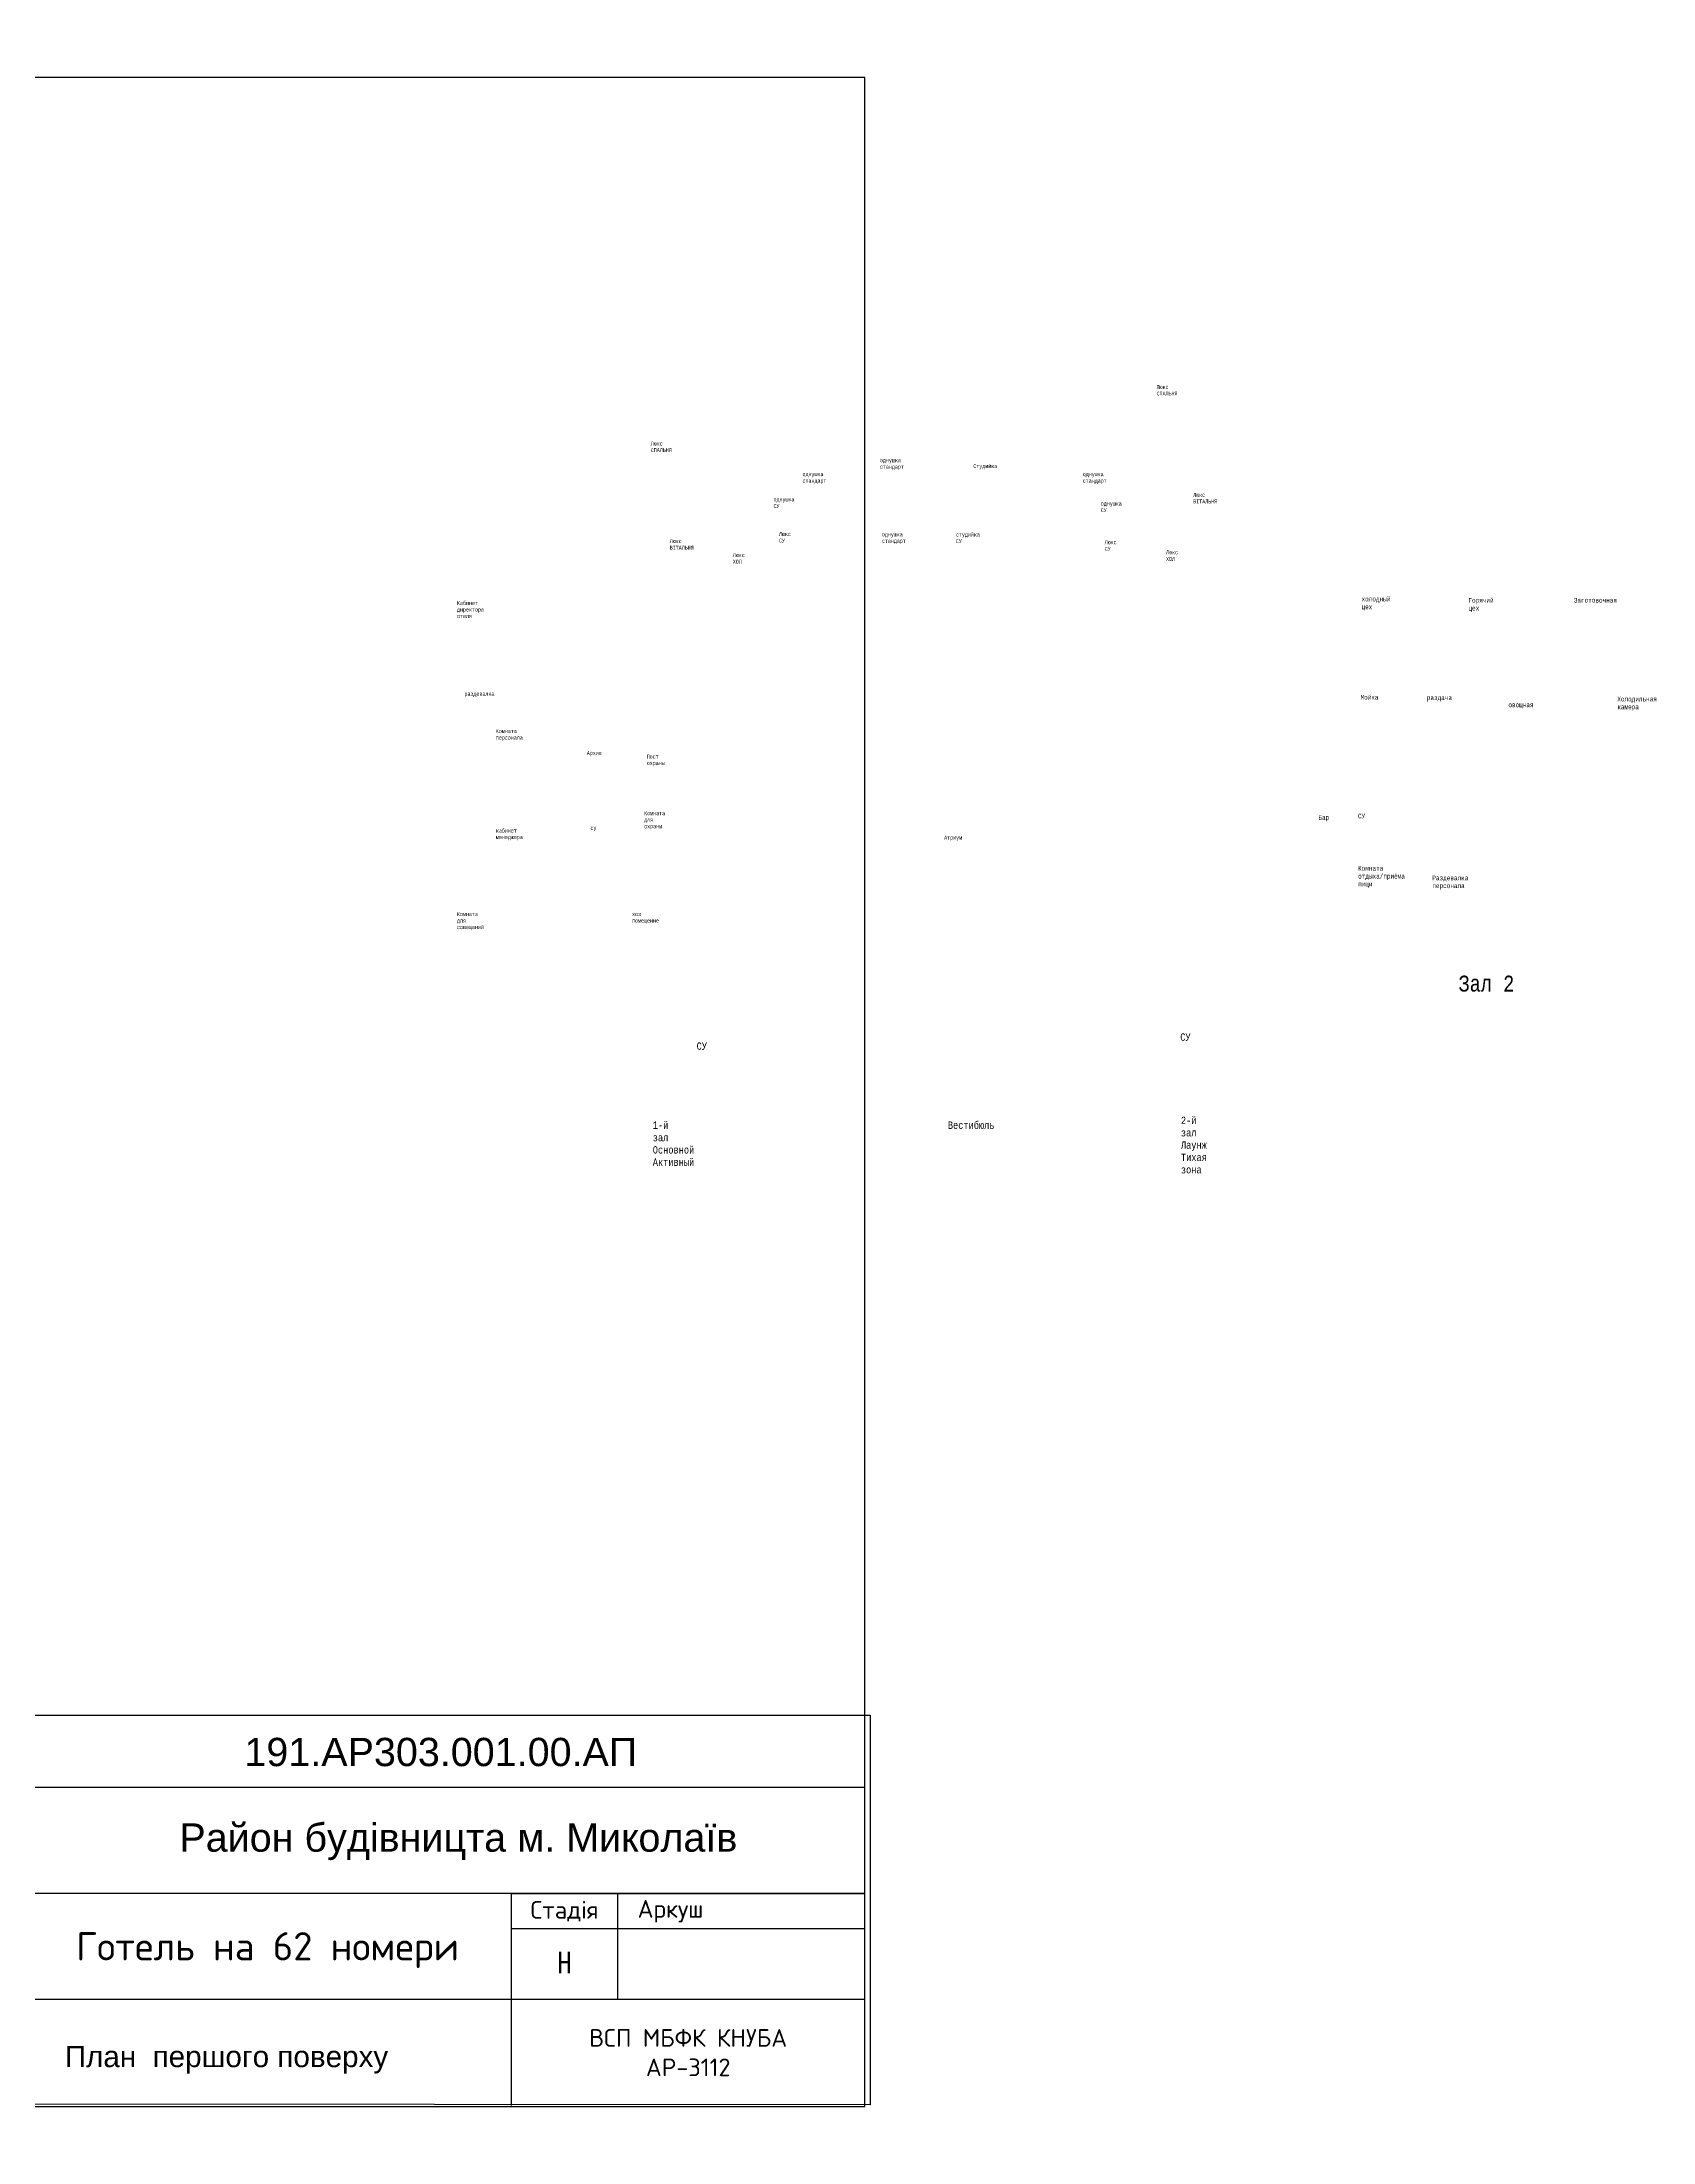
# Model space of a CAD drawing. Header units: millimetres. Extents: x -689206 to 4969298, y -1019800 to 703299.
# Drawn here: x 1136715 to 1205035, y -404041 to -315010 of the extents above; entities that cross this region are included whole.
import ezdxf

# ---------------------------------------------------------------- set-up
doc = ezdxf.new("R2010")
doc.units = ezdxf.units.MM
doc.layers.add('внешняярамка', color=7, linetype='Continuous', lineweight=5, plot=False)
doc.layers.add('Штамп', color=7, linetype='Continuous', lineweight=5)
doc.styles.get("Standard").update_dxf_attribs({"font": 'arial.ttf'})
doc.styles.add('Аннотативный', font='isocteur.ttf', dxfattribs={"width": 0.7, "height": 250})

msp = doc.modelspace()

# ---------------------------------------------------------------- linework, layer by layer
at = {"layer": 'внешняярамка', "lineweight": 5, "ltscale": 50, "const_width": 3}
msp.add_lwpolyline([(1047211.4, -404040), (1173110, -404040), (1173110, -315011.7), (1047211.4, -315011.7), (1047211.4, -404040)], dxfattribs=at)
at = {"layer": 'Штамп', "lineweight": 30}
for points in [[(1053206.6, -402541.2), (1171611.3, -402541.2), (1171611.3, -316510.4), (1053206.6, -316510.4)], [(1171838.6, -402465.5), (1116393.1, -402424.9), (1116393.1, -385941.1), (1171838.6, -385941.1)]]:
    msp.add_lwpolyline(points, close=True, dxfattribs=at)
for points in [[(1171611.3, -389013.9), (1135646.6, -389013.9)], [(1171611.3, -393509.5), (1135646.6, -393509.5)], [(1156626, -402500.6), (1156626, -393509.5)], [(1156626, -393509.5), (1171611.3, -393509.5)], [(1161121.6, -393509.5), (1161121.6, -398005.1)], [(1171611.3, -395008), (1156626, -395008)], [(1171611.3, -398005.1), (1135646.6, -398005.1)]]:
    msp.add_lwpolyline(points, dxfattribs=at)

# ---------------------------------------------------------------- texts
at = {"attachment_point": 1, "style": 'Аннотативный'}
for s, insert, char_height, width in [('Люкс\\PСПАЛЬНЯ', (1183981.3, -329554.5), 165.8, 766.271), ('Люкс\\PСПАЛЬНЯ', (1162531.8, -331952.4), 165.8, 766.271), ('однушка \\Pстандарт', (1172250.6, -332660.4), 165.8, 766.271), ('Студийка', (1176211.8, -332908.1), 165.8, 766.271), ('однушка \\Pстандарт', (1168966.3, -333250.6), 165.8, 766.271), ('однушка \\Pстандарт', (1180852.7, -333250.6), 165.8, 766.271), ('однушка\\PСУ', (1167737.6, -334323.3), 165.8, 766.271), ('однушка\\PСУ', (1181617.1, -334497.8), 165.8, 766.271), ('Люкс\\PВІТАЛЬНЯ', (1185534.9, -334127.7), 165.8, 766.271), ('Люкс\\PВІТАЛЬНЯ', (1163336.9, -336089.6), 165.8, 766.271), ('Люкс\\PСУ', (1167968.5, -335787.3), 165.8, 766.271), ('однушка \\Pстандарт', (1172333.2, -335803.3), 165.8, 766.271), ('студийка\\PСУ', (1175472.7, -335810.8), 165.8, 766.271), ('Люкс\\PСУ', (1181781.8, -336138.3), 165.8, 766.271), ('Люкс ХОЛ', (1166009.5, -336681.6), 165.8, 766.271), ('Люкс ХОЛ', (1184382.9, -336566.1), 165.8, 766.271), ('Кабинет директора отеля', (1154314.7, -338714.3), 165.799, 766.271), ('Мойка', (1192632.5, -342694.1), 199.11, 920.207), ('раздача ', (1195443.6, -342710), 199.11, 920.207), ('Холодильная\\Pкамера', (1203522.6, -342768.4), 199.107, 920.207), ('овощная ', (1198902.1, -343014.5), 199.11, 920.207), ('Бар', (1190845.4, -347790.3), 199.11, 920.207), ('кабинет менеджера', (1155964.1, -348362.5), 165.799, 766.271), ('су', (1159974.6, -348248.6), 165.8, 766.271), ('Комната отдыха/приёма пищи', (1192531.2, -349945.7), 199.107, 920.207), ('Раздевалка персонала', (1195677.4, -350350.4), 199.107, 920.207), ('хоз помещение', (1161738.6, -351902.7), 165.799, 766.271), ('Зал 2', (1196787, -354592.8), 674.23, 3116.053), ('СУ', (1164475.5, -357423.1), 313.6, 1449.342), ('СУ', (1184985.9, -357040.2), 313.6, 1449.342), ('2-й зал  Лаунж Тихая зона', (1185013.9, -360571.8), 313.597, 1449.342), ('1-й зал Основной  Активный', (1162616.4, -360776), 313.597, 1449.342), ('Вестибюль', (1175130.4, -360776), 313.6, 1449.342)]:
    msp.add_mtext(s, dxfattribs=dict(at, insert=insert, char_height=char_height, width=width))
at = {"color": 18, "true_color": 0x000000, "attachment_point": 1, "style": 'Аннотативный'}
for s, insert, char_height, width in [('холодный цех', (1192674.8, -338528.7), 199.107, 920.207), ('Горячий цех ', (1197208.4, -338582.1), 199.107, 920.207), ('Заготовочная', (1201677.8, -338579.1), 199.107, 920.207), ('раздевалка', (1154629.6, -342561.8), 165.8, 766.271), ('Комната персонала', (1155964.1, -344144), 165.799, 766.271), ('Архив', (1159820, -345073.6), 165.8, 766.271), ('Пост охраны', (1162362, -345223.9), 165.799, 766.271), ('Комната для охраны', (1162252.1, -347624.5), 165.799, 766.271), ('Атриум', (1174973, -348655.7), 165.8, 766.271), ('Комната для совещаний', (1154314.7, -351902.7), 165.799, 766.271)]:
    msp.add_mtext(s, dxfattribs=dict(at, insert=insert, char_height=char_height, width=width))
at = {"lineweight": 25, "insert": (1192522, -347726), "char_height": 199.11, "width": 933.819, "attachment_point": 1, "style": 'Аннотативный'}
msp.add_mtext('СУ', dxfattribs=at)
at = {"layer": 'Штамп'}
for s, width, heights, insert, char_height, attachment_point in [('191.АР303.001.00.АП', 35964.662, [0], (1153628.9, -387515.4), 1198.822, 5), ('Район будівницта м. Миколаїв', 36847.409, [0], (1154371.8, -391314.3), 1198.822, 5), ('\\pxqc;{\\fISOCPEUR|b0|i0|c204|p34;Стадія}', 4495.583, [0], (1158873.8, -394258.7), 749.264, 5), ('\\pxqc;{\\fISOCPEUR|b0|i0|c204|p34;Аркуш}', 4495.583, [0], (1163369.4, -394258.7), 749.264, 5), ('\\pxqc;{\\fISOCPEUR|b0|i0|c204|p34;Готель на 62 номери}', 20814.086, [0], (1146278.6, -395906.6), 1198.822, 5), ('\\pxqc;{\\fISOCPEUR|b0|i0|c204|p34;ВСП МБФК КНУБА^JАР-3112}', 14985.276, [0], (1171611.3, -400252.9), 749.264, 6), ('\\pxqc;План  першого поверху', 17450.903, [3556.5], (1144538.3, -400553.9), 899.276, 5)]:
    msp.add_mtext_dynamic_manual_height_columns(s, width=width, gutter_width=3746.3, heights=heights, dxfattribs=dict(at, insert=insert, char_height=char_height, attachment_point=attachment_point))
at = {"layer": 'Штамп', "insert": (1161121.6, -396435.6), "char_height": 915.67, "width": 4495.583, "attachment_point": 6, "style": 'Аннотативный'}
msp.add_mtext('\\pxqc;Н', dxfattribs=at)

doc.saveas('drawing.dxf')
